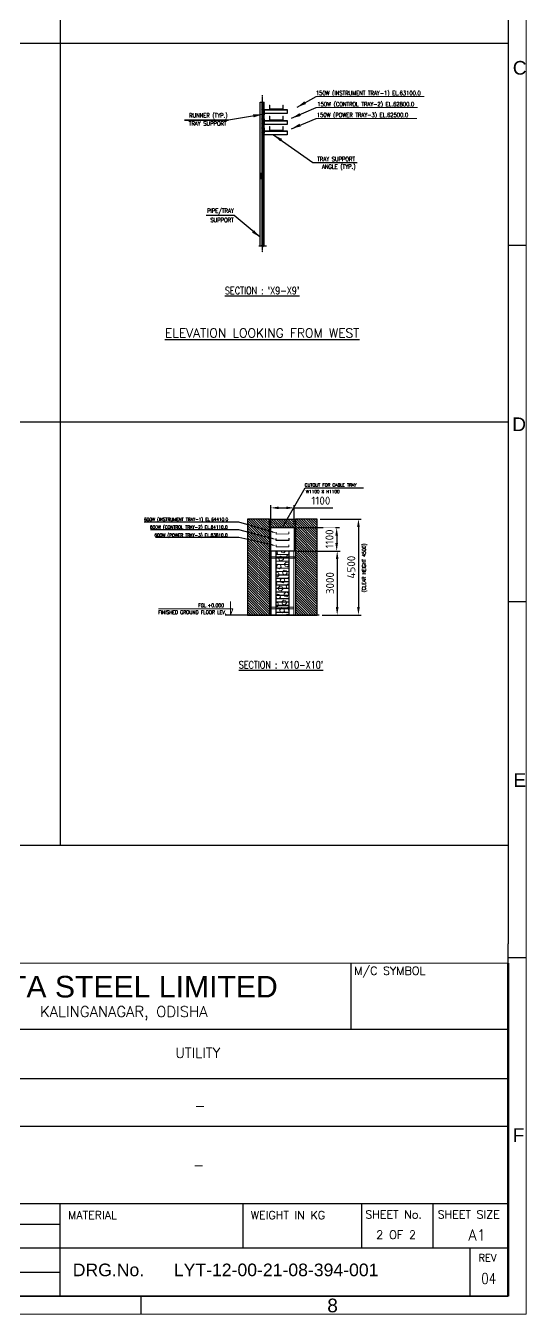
# Model space of a CAD drawing. Header units: inches. Extents: x 8618018 to 8935006, y 2431589 to 2567223.
# Drawn here: x 8911550 to 8935006, y 2431589 to 2491979 of the extents above; entities that cross this region are included whole.
import ezdxf
from ezdxf import colors
from ezdxf.entities.mleader import LeaderData, LeaderLine
from ezdxf.enums import TextEntityAlignment as Align
from ezdxf.math import Vec2, Vec3

# ---------------------------------------------------------------- set-up
doc = ezdxf.new("R2010")
doc.units = ezdxf.units.IN
doc.header["$MEASUREMENT"] = 0
doc.linetypes.add('CENTER', pattern=[2, 1.25, -0.25, 0.25, -0.25])
doc.linetypes.add('HIDDEN', pattern=[0.375, 0.25, -0.125])
doc.layers.get('Defpoints').update_dxf_attribs({"color": 252})
for name, color, linetype in [('AC Text', 7, 'Continuous'), ('CCT', 4, 'Continuous'), ('DRG', 252, 'Continuous'), ('Insert Plate', 3, 'Continuous'), ('STR', 252, 'Continuous'), ('TEXT', 252, 'Continuous'), ('TRAY', 1, 'Continuous')]:
    doc.layers.add(name, color=color, linetype=linetype)
for name, color, linetype, lineweight in [('AM_0', 252, 'Continuous', 50), ('DIM', 252, 'Continuous', 13), ('ICT', 6, 'Continuous', 13), ('PCT', 2, 'Continuous', 15), ('RAHM5', 252, 'Continuous', 0), ('Tray Numbers', 3, 'Continuous', 13)]:
    doc.layers.add(name, color=color, linetype=linetype, lineweight=lineweight)
doc.styles.add('COMPLEX', font='arial.ttf', dxfattribs={"width": 0.8})
doc.styles.add('ISOCPEUR', font='isocpeur.ttf')
doc.styles.add('r-30', font='romans.shx')
doc.styles.add('ROMANS', font='ROMANS.shx', dxfattribs={"width": 0.8})
doc.styles.add('RS1', font='ROMANS.shx', dxfattribs={"width": 0.8})
doc.styles.add('S3', font='SIMPLEX.shx')
doc.styles.add('SIMPLEX', font='SIMPLEX.shx')
doc.styles.get("Standard").update_dxf_attribs({"font": 'arial.ttf'})
doc.styles.add('TIT', font='romand.shx')
doc.styles.add('TITLE', font='simplex.shx', dxfattribs={"width": 0.8})
doc.dimstyles.new('DIM', dxfattribs={"dimscale": 175, "dimtxt": 2.5, "dimasz": 2.5, "dimexe": 0.875, "dimexo": 0.875, "dimgap": 1, "dimtad": 1, "dimdec": 0, "dimzin": 9, "dimdsep": 46, "dimtxsty": 'ISOCPEUR', "dimblk": 'OBLIQUE', "dimcen": 0.09, "dimclrd": 256, "dimclre": 256, "dimclrt": 252, "dimadec": 0, "dimazin": 0, "dimtfac": 1, "dimtdec": 0, "dimtmove": 0, "dimatfit": 3, "dimfxl": 1, "dimtfill": 1, "dimtolj": 1, "dimtzin": 0, "dimarcsym": 0})
doc.dimstyles.new('New_DIM_150', dxfattribs={"dimscale": 150, "dimtxt": 2.5, "dimasz": 2.5, "dimexe": 0.875, "dimexo": 0.875, "dimgap": 1, "dimtad": 1, "dimdec": 0, "dimzin": 9, "dimdsep": 46, "dimtxsty": 'ISOCPEUR', "dimcen": 0.09, "dimclrd": 256, "dimclre": 256, "dimclrt": 4, "dimadec": 0, "dimazin": 0, "dimtfac": 1, "dimtdec": 0, "dimtmove": 0, "dimatfit": 3, "dimfxl": 1, "dimtfill": 1, "dimtolj": 1, "dimtzin": 0, "dimarcsym": 0})

# ---------------------------------------------------------------- blocks, each defined once
blk = doc.blocks.new('DC TIT_A1')
at = {"color": 3, "style": 'SIMPLEX', "width": 0.8}
blk.add_attdef('REV.', text='', height=3, rotation=180, dxfattribs=at).set_placement((9.51, 537.59), align=Align.CENTER)
at = {"color": 3, "width": 0.8}
for tag, height, style, p in [('CUSTOMER', 4.5, 'TITLE', (757.14, 61)), ('EQUIPMENT', 4.5, 'TITLE', (767.57, 50.9)), ('DETAIL', 5, 'TITLE', (766.57, 39.47)), ('TS', 2.5, 'SIMPLEX', (811.83, 20.6)), ('REV.', 3, 'SIMPLEX', (830.3, 7.7))]:
    blk.add_attdef(tag, text='', height=height, dxfattribs=dict(at, style=style)).set_placement(p, align=Align.CENTER)
at = {"color": 2, "width": 0.8}
for tag, p, height, style in [('SCALE', (665.45, 26.07), 2.5, 'TITLE'), ('DRN_NAME', (664.74, 20.15), 2.5, 'TITLE'), ('DRN_DATE', (691.91, 20.15), 2.5, 'TITLE'), ('REF_DRG_NO', (193.06, 12.98), 2.5, 'SIMPLEX'), ('REF_DRG_NAME', (231.12, 12.98), 3, 'SIMPLEX'), ('CHK_NAME', (664.7, 13.89), 2.5, 'TITLE'), ('CHK_DATE', (691.91, 13.89), 2.5, 'TITLE'), ('APP_NAME', (664.7, 6.93), 2.5, 'TITLE'), ('APP_DATE', (691.91, 6.93), 2.5, 'TITLE')]:
    blk.add_attdef(tag, p, '', height=height, dxfattribs=dict(at, style=style))
at = {"layer": 'RAHM5', "color": 3, "style": 'SIMPLEX', "width": 0.8}
blk.add_attdef('DRG_NO', text='', height=4, rotation=180, dxfattribs=at).set_placement((18.58, 538.6), align=Align.RIGHT)
for tag, p in [('MATERIAL', (713.43, 21)), ('WEIGHT', (764.68, 20.22))]:
    blk.add_attdef(tag, p, '', height=3, dxfattribs=at)
for tag, p in [('DC_PART_ID', (752.74, 6.94)), ('DRG_NO', (821.28, 6.94))]:
    blk.add_attdef(tag, text='', height=4.5, dxfattribs=at).set_placement(p, align=Align.RIGHT)
blk = doc.blocks.new('A1')
at = {"color": 7}
for p, q in [((792.23, 97.53), (792.23, 79.09)), ((836, 79.09), (650.78, 79.09)), ((836, 65.45), (650.78, 65.45)), ((650.78, 52.24), (836, 52.24)), ((650.78, 30.72), (836, 30.72)), ((711.5, 4.98), (711.5, 30.72)), ((762.29, 18.33), (762.29, 30.72)), ((795.31, 18.33), (795.31, 30.72)), ((815.11, 18.33), (815.11, 30.72)), ((650.78, 25.01), (711.5, 25.01)), ((836, 18.33), (650.78, 18.33)), ((825.31, 18.33), (825.31, 4.98)), ((650.78, 11.66), (711.5, 11.66)), ((650.78, 4.98), (836, 4.98))]:
    blk.add_line(p, q, dxfattribs=at)
at = {"color": 7, "const_width": 0.3}
blk.add_lwpolyline([(490.78, 4.98), (490.78, 97.53), (836, 97.53)], dxfattribs=at)
at = {"layer": 'AM_0'}
blk.add_line((836, 97.53), (836, 4.98), dxfattribs=at)
at = {"layer": 'DIM', "color": 7}
for p, q in [((841, 0), (841, 594)), ((0, 0), (841, 0))]:
    blk.add_line(p, q, dxfattribs=at)
at = {"layer": 'DRG', "color": 7}
for p, q in [((836, 588.92), (836, 102.96)), ((841, 297), (836, 297)), ((841, 198), (836, 198)), ((836, 4.98), (836, 102.96)), ((841, 99), (836, 99)), ((836, 4.98), (5.01, 4.98)), ((733.88, 4.98), (733.88, -0.02))]:
    blk.add_line(p, q, dxfattribs=at)
at = {"layer": 'DRG', "lineweight": 0}
ref = blk.add_blockref('DC TIT_A1', (-0.71, 0.68), dxfattribs=dict(at, xscale=1.001190476, yscale=1.001190476, zscale=1.001190476))
ref.add_attrib('REV.', '04', dxfattribs={"layer": '0', "color": 3, "height": 3.004, "style": 'SIMPLEX', "width": 0.8}).set_placement((830.58, 8.4), align=Align.CENTER)
ref.add_attrib('REV.', '04', dxfattribs={"layer": '0', "color": 3, "height": 3.004, "rotation": 180, "style": 'SIMPLEX', "width": 0.8}).set_placement((8.81, 586.52), align=Align.CENTER)
at = {"color": 7, "style": 'SIMPLEX'}
blk.add_text('KALINGANAGAR, ODISHA', height=3, dxfattribs=at).set_placement((729.15, 83.65), align=Align.MIDDLE)
at = {"color": 7}
for s, height, style, p in [('REV', 2.002, 'SIMPLEX', (827.76, 14.68)), ('DRG.No.', 3.504, 'COMPLEX', (714.96, 10.55)), ('LYT-12-00-21-08-394-001', 3.5042, 'COMPLEX', (743.06, 10.55))]:
    blk.add_text(s, height=height, dxfattribs=dict(at, style=style)).set_placement(p)
at = {"color": 7, "style": 'ROMANS'}
for p in [(574.46, 35.06), (574.46, 25.99)]:
    blk.add_attdef('-', text='', height=3.2, dxfattribs=at).set_placement(p, align=Align.CENTER)
blk.add_attdef('REVNO.', (623.63, 25.56), '', height=3.2, dxfattribs=at)
at = {"layer": 'AC Text', "color": 7, "style": 'ROMANS'}
for tag, p in [('DRAWN____BY', (536.24, 17.62)), ('CHECKED_____BY', (574.6, 17.8)), ('APPROVED_____BY', (613.13, 17.62))]:
    blk.add_attdef(tag, p, '', height=2, dxfattribs=at)
at = {"layer": 'DRG', "color": 7}
for s, p in [('C', (837.27, 344.52)), ('D', (837.11, 245.44)), ('E', (837.43, 146.54)), ('F', (837.27, 47.86)), ('8', (785.7, 0.51))]:
    blk.add_text(s, height=3.8, dxfattribs=at).set_placement(p)
at = {"layer": 'DRG', "color": 7, "style": 'SIMPLEX'}
for s, height, p in [('M/C SYMBOL', 2.253, (793.19, 94.33)), ('UTILITY', 2.778, (743.49, 71.23)), ('-', 2.78, (748.77, 56.55)), ('MATERIAL', 2.253, (713.64, 26.4)), ('WEIGHT IN KG', 2.2527, (764.43, 26.4)), ('SHEET No.', 2.253, (796.28, 26.58)), ('SHEET SIZE', 2.253, (816.38, 26.58)), ('A1', 3.004, (824.92, 20.5))]:
    blk.add_text(s, height=height, dxfattribs=at).set_placement(p)
at = {"layer": 'DRG', "color": 7, "style": 'COMPLEX'}
blk.add_text('TATA STEEL LIMITED', height=6, dxfattribs=at).set_placement((729.1, 91.02), align=Align.MIDDLE)
at = {"layer": 'DRG', "color": 7, "insert": (749.96, 41.46), "char_height": 2.78, "attachment_point": 5, "style": 'SIMPLEX'}
blk.add_mtext_dynamic_manual_height_columns('-', width=110.258, gutter_width=1, heights=[0], dxfattribs=at)
blk = doc.blocks.new('_Oblique')
at = {"color": 0, "linetype": 'ByBlock', "lineweight": -2}
blk.add_line((-0.5, -0.5), (0.5, 0.5), dxfattribs=at)
blk = doc.blocks.new('*D358')
at = {"layer": 'Defpoints', "color": 0, "transparency": 16777216}
for p in [(8924131, 2469384), (8923031, 2468457), (8924131, 2468457)]:
    blk.add_point(p, dxfattribs=at)
at = {"layer": 'DIM', "lineweight": -2, "transparency": 16777216}
for p, q in [((8923031, 2468588), (8923031, 2469515)), ((8923406, 2469384), (8923756, 2469384)), ((8924131, 2468588), (8924131, 2469515)), ((8924131, 2469384), (8925944, 2469384))]:
    blk.add_line(p, q, dxfattribs=at)
at = {"layer": 'DIM', "transparency": 16777216}
for points in [[(8923406, 2469446), (8923406, 2469321), (8923031, 2469384)], [(8923756, 2469446), (8923756, 2469321), (8924131, 2469384)]]:
    blk.add_solid(points, dxfattribs=at)
at = {"layer": 'DIM', "color": 4, "transparency": 16777216, "insert": (8925381, 2469721), "char_height": 375, "attachment_point": 5, "style": 'ISOCPEUR', "bg_fill": 3, "box_fill_scale": 1.25, "bg_fill_color": 256, "bg_fill_true_color": 13158600, "bg_fill_transparency": 0}
blk.add_mtext('\\A1;1100', dxfattribs=at)
blk = doc.blocks.new('*D359')
at = {"layer": 'Defpoints', "color": 0, "transparency": 16777216}
for p in [(8924131, 2468457), (8924131, 2467357)]:
    blk.add_point(p, dxfattribs=at)
at = {"layer": 'DIM', "lineweight": -2, "transparency": 16777216}
for p, q in [((8924262, 2468457), (8926253, 2468457)), ((8926122, 2468082), (8926122, 2467732)), ((8924262, 2467357), (8926253, 2467357))]:
    blk.add_line(p, q, dxfattribs=at)
at = {"layer": 'DIM', "transparency": 16777216}
for points in [[(8926059, 2468082), (8926184, 2468082), (8926122, 2468457)], [(8926059, 2467732), (8926184, 2467732), (8926122, 2467357)]]:
    blk.add_solid(points, dxfattribs=at)
at = {"layer": 'DIM', "color": 4, "transparency": 16777216, "insert": (8925784, 2467929), "char_height": 375, "attachment_point": 5, "rotation": 90, "style": 'ISOCPEUR', "bg_fill": 3, "box_fill_scale": 1.25, "bg_fill_color": 256, "bg_fill_true_color": 13158600, "bg_fill_transparency": 0}
blk.add_mtext('\\A1;1100', dxfattribs=at)
at = {"layer": 'Defpoints', "color": 0, "transparency": 16777216}
blk.add_point((8926122, 2467357), dxfattribs=at)
blk = doc.blocks.new('*D360')
at = {"layer": 'Defpoints', "color": 0, "transparency": 16777216}
for p in [(8926122, 2467357), (8925302, 2464357), (8926147, 2464357)]:
    blk.add_point(p, dxfattribs=at)
at = {"layer": 'DIM', "lineweight": -2, "transparency": 16777216}
for p, q in [((8926147, 2466982), (8926147, 2464732)), ((8926253, 2467357), (8926278, 2467357)), ((8925434, 2464357), (8926278, 2464357))]:
    blk.add_line(p, q, dxfattribs=at)
at = {"layer": 'DIM', "transparency": 16777216}
for points in [[(8926084, 2466982), (8926209, 2466982), (8926147, 2467357)], [(8926084, 2464732), (8926209, 2464732), (8926147, 2464357)]]:
    blk.add_solid(points, dxfattribs=at)
at = {"layer": 'DIM', "color": 4, "transparency": 16777216, "insert": (8925809, 2465857), "char_height": 375, "attachment_point": 5, "rotation": 90, "style": 'ISOCPEUR', "bg_fill": 3, "box_fill_scale": 1.25, "bg_fill_color": 256, "bg_fill_true_color": 13158600, "bg_fill_transparency": 0}
blk.add_mtext('\\A1;3000', dxfattribs=at)
blk = doc.blocks.new('*D361')
at = {"layer": 'Defpoints', "color": 0, "transparency": 16777216}
for p in [(8925215, 2468857), (8925302, 2464357), (8927142, 2464357)]:
    blk.add_point(p, dxfattribs=at)
at = {"layer": 'DIM', "lineweight": -2, "transparency": 16777216}
for p, q in [((8925346, 2468857), (8927273, 2468857)), ((8927142, 2468482), (8927142, 2464732)), ((8925434, 2464357), (8927273, 2464357))]:
    blk.add_line(p, q, dxfattribs=at)
at = {"layer": 'DIM', "transparency": 16777216}
for points in [[(8927080, 2468482), (8927205, 2468482), (8927142, 2468857)], [(8927080, 2464732), (8927205, 2464732), (8927142, 2464357)]]:
    blk.add_solid(points, dxfattribs=at)
at = {"layer": 'DIM', "color": 4, "transparency": 16777216, "insert": (8926805, 2466607), "char_height": 375, "attachment_point": 5, "rotation": 90, "style": 'ISOCPEUR', "bg_fill": 3, "box_fill_scale": 1.25, "bg_fill_color": 256, "bg_fill_true_color": 13158600, "bg_fill_transparency": 0}
blk.add_mtext('\\A1;4500', dxfattribs=at)

msp = doc.modelspace()

# ---------------------------------------------------------------- hatches: boundary and pattern name
at = {"layer": 'CCT', "linetype": 'Continuous', "ltscale": 0.5}
h = msp.add_hatch(dxfattribs=at)
h.set_pattern_fill('ANSI31', color=256, scale=50, angle=315, style=0)
h.set_pattern_definition([(0, (9232212.48, 2530381.97), (4e-14, 158.75), [])])
h.paths.add_polyline_path([(8923281.1, 2464356.9), (8923881.1, 2464356.9), (8923881.1, 2466356.9), (8923281.1, 2466356.9)])
at = {"layer": 'Insert Plate'}
h = msp.add_hatch(dxfattribs=at)
h.set_pattern_fill('ANSI31', color=256, scale=25, angle=-90)
h.set_pattern_definition([(315, (15935.816, -20023.41), (56.12660076, 56.12660076), [])])
h.paths.add_polyline_path([(8924193.5, 2464356.9), (8925214.7, 2464356.9), (8925214.7, 2468856.9), (8924193.5, 2468856.9)])
h.paths.add_polyline_path([(8921948, 2464356.9), (8922969.2, 2464356.9), (8922969.2, 2468856.9), (8921948, 2468856.9)])
at = {"layer": 'PCT', "ltscale": 0.5}
h = msp.add_hatch(dxfattribs=at)
h.set_pattern_fill('ANSI31', color=256, scale=50, angle=315, style=0)
h.set_pattern_definition([(0, (9232212.48, 2530381.97), (4e-14, 158.75), [])])
h.paths.add_polyline_path([(8923281.1, 2464356.9), (8923881.1, 2464356.9), (8923881.1, 2467356.9), (8923281.1, 2467356.9)])

# ---------------------------------------------------------------- linework, layer by layer
for p, q in [((8913169, 2531048.4), (8913169, 2453563.9, 7.7)), ((8934161.6, 2491153.9, 34), (8793889.1, 2491153.9, 34)), ((8922532.9, 2488405.4), (8922720.4, 2488405.4)), ((8922532.9, 2481663.3), (8922532.9, 2488405.4)), ((8922720.4, 2481663.3), (8922720.4, 2488405.4)), ((8922595.4, 2488061.5), (8922720.4, 2488061.5)), ((8922595.4, 2487811.5), (8922720.4, 2487811.5)), ((8922595.4, 2487611.5), (8922720.4, 2487611.5)), ((8922610.4, 2488046.5), (8922690.4, 2488046.5)), ((8922610.4, 2487826.5), (8922690.4, 2487826.5)), ((8922610.4, 2487596.5), (8922690.4, 2487596.5)), ((8922705.4, 2488031.5), (8922705.4, 2487841.5)), ((8922705.4, 2487581.5), (8922705.4, 2487391.5)), ((8922720.4, 2488061.5), (8922720.4, 2487811.5)), ((8922720.4, 2488061.5), (8923807.9, 2488061.5)), ((8923807.9, 2487874), (8922720.4, 2487874)), ((8922720.4, 2487611.5), (8922720.4, 2487361.5)), ((8922720.4, 2487544.5), (8923807.9, 2487544.5)), ((8923807.9, 2488061.5), (8923807.9, 2487874)), ((8923807.9, 2487544.5), (8923807.9, 2487357)), ((8922595.4, 2487361.5), (8922720.4, 2487361.5)), ((8922595.4, 2487190.5), (8922720.4, 2487190.5)), ((8922595.4, 2486940.5), (8922720.4, 2486940.5)), ((8922610.4, 2487376.5), (8922690.4, 2487376.5)), ((8922610.4, 2487175.5), (8922690.4, 2487175.5)), ((8922610.4, 2486955.5), (8922690.4, 2486955.5)), ((8922705.4, 2487160.5), (8922705.4, 2486970.5)), ((8923807.9, 2487357), (8922720.4, 2487357)), ((8922720.4, 2487003), (8922720.4, 2487190.5)), ((8922720.4, 2487190.5), (8922720.4, 2486940.5)), ((8922720.4, 2487056.5), (8923807.9, 2487056.5)), ((8923807.9, 2487056.5), (8923807.9, 2486869)), ((8923807.9, 2486869), (8922720.4, 2486869)), ((8922532.9, 2484874), (8922532.9, 2485061.5)), ((8922532.9, 2485061.5), (8922532.9, 2484811.5)), ((8922657.9, 2485061.5), (8922532.9, 2485061.5)), ((8922657.9, 2484811.5), (8922532.9, 2484811.5)), ((8922547.9, 2485031.5), (8922547.9, 2484841.5)), ((8922642.9, 2485046.5), (8922562.9, 2485046.5)), ((8922642.9, 2484826.5), (8922562.9, 2484826.5)), ((8922471.4, 2481663.3), (8922608.1, 2481663.3)), ((8922608.1, 2481663.3), (8922608.1, 2481693.2)), ((8922608.1, 2481693.2), (8922691.6, 2481633.4)), ((8922691.6, 2481633.4), (8922691.6, 2481663.3)), ((8922691.6, 2481663.3), (8922833.6, 2481663.3)), ((8934161.6, 2473396.3, 34), (8867534.3, 2473396.3)), ((8934161.6, 2453563.9, 11.2), (8867534.3, 2453563.9))]:
    msp.add_line(p, q)
at = {"linetype": 'CENTER'}
msp.add_line((8922626.6, 2488723.9), (8922626.6, 2481362.4), dxfattribs=at)
at = {"linetype": 'HIDDEN'}
for p, q in [((8922606.6, 2488405.4), (8922606.6, 2481663.3)), ((8922646.6, 2488405.4), (8922646.6, 2481665.6)), ((8922720.4, 2488046.5), (8923807.9, 2488046.5)), ((8922720.4, 2487529.5), (8923807.9, 2487529.5)), ((8922720.4, 2487041.5), (8923807.9, 2487041.5))]:
    msp.add_line(p, q, dxfattribs=at)
at = {"color": 240, "ltscale": 0.5}
msp.add_line((8922035.7, 2464356.9), (8920891.1, 2464356.9), dxfattribs=at)
for centre, start, end in [((8922610.4, 2488061.5), 180, 270), ((8922610.4, 2487811.5), 90, 180), ((8922610.4, 2487611.5), 180, 270), ((8922690.4, 2488031.5), 0, 90), ((8922690.4, 2487841.5), 270, 0), ((8922690.4, 2487581.5), 0, 90), ((8922610.4, 2487361.5), 90, 180), ((8922610.4, 2487190.5), 180, 270), ((8922610.4, 2486940.5), 90, 180), ((8922690.4, 2487391.5), 270, 0), ((8922690.4, 2487160.5), 0, 90), ((8922690.4, 2486970.5), 270, 0), ((8922562.9, 2485031.5), 90, 180), ((8922562.9, 2484841.5), 180, 270), ((8922642.9, 2485061.5), 270, 0), ((8922642.9, 2484811.5), 0, 90)]:
    msp.add_arc(centre, 15, start, end)
at = {"layer": 'CCT', "lineweight": 0}
for p, q in [((8925166.2, 2488146.4), (8929913.8, 2488146.4)), ((8922970.4, 2487744.5), (8922970.4, 2487544.5)), ((8922970.4, 2487744.5), (8922970.4, 2487544.5)), ((8922995.4, 2487744.5), (8922970.4, 2487744.5)), ((8922970.4, 2487544.5), (8923620.4, 2487544.5)), ((8922995.4, 2487569.5), (8922995.4, 2487744.5)), ((8923595.4, 2487569.5), (8922995.4, 2487569.5)), ((8923620.4, 2487744.5), (8923595.4, 2487744.5)), ((8923595.4, 2487744.5), (8923595.4, 2487569.5)), ((8923620.4, 2487544.5), (8923620.4, 2487744.5))]:
    msp.add_line(p, q, dxfattribs=at)
at = {"layer": 'CCT', "linetype": 'Continuous', "ltscale": 0.5}
msp.add_line((8923281.1, 2464356.9), (8923281.1, 2467356.9), dxfattribs=at)
at = {"layer": 'CCT', "color": 4, "lineweight": 30, "ltscale": 0.5}
msp.add_lwpolyline([(8923881.1, 2467961.2), (8923881.1, 2467861.2), (8923281.1, 2467851.9), (8923281.1, 2467951.9)], dxfattribs=at)
at = {"layer": 'ICT', "color": 6, "lineweight": 0}
for p, q in [((8922970.4, 2488261.5), (8922970.4, 2488061.5)), ((8922970.4, 2488261.5), (8922970.4, 2488061.5)), ((8922995.4, 2488261.5), (8922970.4, 2488261.5)), ((8922995.4, 2488086.5), (8922995.4, 2488261.5)), ((8923595.4, 2488086.5), (8922995.4, 2488086.5)), ((8923620.4, 2488261.5), (8923595.4, 2488261.5)), ((8923595.4, 2488261.5), (8923595.4, 2488086.5)), ((8923620.4, 2488061.5), (8923620.4, 2488261.5)), ((8925166.2, 2488664.5), (8930216.2, 2488664.5)), ((8922970.4, 2488061.5), (8923620.4, 2488061.5))]:
    msp.add_line(p, q, dxfattribs=at)
at = {"layer": 'Insert Plate'}
for p, q in [((8921948, 2468856.9), (8921948, 2464356.9)), ((8925214.7, 2468856.9), (8924193.5, 2468856.9)), ((8925214.7, 2464356.9), (8925214.7, 2468856.9)), ((8921948, 2464356.9), (8925214.7, 2464356.9))]:
    msp.add_line(p, q, dxfattribs=at)
at = {"layer": 'Insert Plate', "color": 240, "lineweight": 30, "ltscale": 0.5}
msp.add_line((8925302.4, 2464356.9), (8922035.7, 2464356.9), dxfattribs=at)
at = {"layer": 'Insert Plate'}
for points in [[(8922969.2, 2468856.9), (8921948, 2468856.9)], [(8922969.2, 2468856.9), (8922969.2, 2464356.9)], [(8924193.5, 2468856.9), (8924193.5, 2464356.9)], [(8924193.5, 2467356.9), (8922974.6, 2467356.9)]]:
    msp.add_lwpolyline(points, dxfattribs=at)
msp.add_lwpolyline([(8923031.1, 2468457.2), (8924131.1, 2468457.2), (8924131.1, 2467356.9), (8923031.1, 2467356.9)], close=True, dxfattribs=at)
at = {"layer": 'PCT', "lineweight": 0}
for p, q in [((8925153.7, 2487640.2), (8929882.8, 2487640.2)), ((8922970.4, 2487256.5), (8922970.4, 2487056.5)), ((8922970.4, 2487256.5), (8922970.4, 2487056.5)), ((8922995.4, 2487256.5), (8922970.4, 2487256.5)), ((8922970.4, 2487056.5), (8923620.4, 2487056.5)), ((8922995.4, 2487081.5), (8922995.4, 2487256.5)), ((8923595.4, 2487081.5), (8922995.4, 2487081.5)), ((8923620.4, 2487256.5), (8923595.4, 2487256.5)), ((8923595.4, 2487256.5), (8923595.4, 2487081.5)), ((8923620.4, 2487056.5), (8923620.4, 2487256.5))]:
    msp.add_line(p, q, dxfattribs=at)
at = {"layer": 'PCT'}
msp.add_line((8923281.1, 2464356.9), (8923281.1, 2467356.9), dxfattribs=at)
msp.add_line((8923281.1, 2464356.9), (8923281.1, 2467356.9), dxfattribs=at)
at = {"layer": 'PCT', "lineweight": 0}
msp.add_lwpolyline([(8923881.1, 2467656.9), (8923881.1, 2467556.9), (8923281.1, 2467556.9), (8923281.1, 2467656.9)], dxfattribs=at)
at = {"layer": 'PCT', "elevation": 0}
for points in [[(8923281.1, 2464356.9), (8923281.1, 2467356.9)], [(8923881.1, 2467356.9), (8923881.1, 2464356.9)]]:
    msp.add_lwpolyline(points, dxfattribs=at)
at = {"layer": 'STR', "lineweight": 0}
for p, q in [((8922969.2, 2464364.3), (8922969.2, 2467356.9)), ((8922969.2, 2467356.9), (8923006.7, 2467356.9)), ((8923044.2, 2467356.9), (8923006.7, 2467356.9)), ((8923038.2, 2464364.3), (8923038.2, 2467356.9)), ((8923044.2, 2464364.3), (8923044.2, 2467356.9)), ((8923044.2, 2467095.5, 0), (8923044.2, 2467058, 0)), ((8923044.2, 2467095.5, 0), (8924181.1, 2467095.5, 0)), ((8923044.2, 2467089.5, 0), (8924181.1, 2467089.5, 0)), ((8923044.2, 2467020.5, 0), (8923044.2, 2467058, 0)), ((8923044.2, 2467020.5, 0), (8924181.1, 2467020.5, 0)), ((8924118.5, 2464364.3), (8924118.5, 2467356.9)), ((8924118.5, 2467356.9), (8924156, 2467356.9)), ((8924193.5, 2467356.9), (8924156, 2467356.9)), ((8924181.1, 2467095.5, 0), (8924181.1, 2467058, 0)), ((8924181.1, 2467020.5, 0), (8924181.1, 2467058, 0)), ((8924187.5, 2464364.3), (8924187.5, 2467356.9)), ((8924193.5, 2464364.3), (8924193.5, 2467356.9)), ((8923044.2, 2464731.9), (8923044.2, 2464694.4)), ((8923044.2, 2464731.9), (8924118.5, 2464731.9)), ((8923044.2, 2464725.9), (8924118.5, 2464725.9)), ((8923044.2, 2464656.9), (8923044.2, 2464694.4)), ((8923044.2, 2464656.9), (8924118.5, 2464656.9)), ((8924118.5, 2464731.9), (8924118.5, 2464694.4)), ((8924118.5, 2464656.9), (8924118.5, 2464694.4)), ((8922969.2, 2464364.3), (8923006.7, 2464364.3)), ((8923044.2, 2464364.3), (8923006.7, 2464364.3)), ((8924118.5, 2464364.3), (8924156, 2464364.3)), ((8924193.5, 2464364.3), (8924156, 2464364.3))]:
    msp.add_line(p, q, dxfattribs=at)
at = {"layer": 'TRAY'}
for p, q in [((8918982.5, 2487556.3), (8921055.1, 2487556.3)), ((8921055.1, 2487556.3), (8918982.5, 2487556.3)), ((8925003.1, 2485570.5), (8927075.7, 2485570.5)), ((8921319, 2483086.4), (8920009, 2483086.4))]:
    msp.add_line(p, q, dxfattribs=at)
at = {"layer": 'Tray Numbers', "color": 7, "lineweight": 0}
msp.add_lwpolyline([(8921137.8, 2464992.1), (8921137.8, 2464992.1), (8921137.8, 2464356.9), (8921249.5, 2464644.9), (8917766, 2464644.9)], dxfattribs=at)

# ---------------------------------------------------------------- block references
at = {"color": 2, "xscale": 168.627375, "yscale": 168.627375, "zscale": 168.627375}
msp.add_blockref('A1', (8793189.5, 2431592.8), dxfattribs=at)

# ---------------------------------------------------------------- texts
at = {"color": 3, "style": 'RS1', "width": 0.8}
msp.add_text("%%USECTION : `X9-X9'", height=343.75, dxfattribs=at).set_placement((8922629.4, 2479565.5, 34), align=Align.MIDDLE_CENTER)
at = {"color": 3, "style": 'TIT'}
msp.add_text('%%UELEVATION LOOKING FROM WEST', height=421.875, dxfattribs=at).set_placement((8922629.4, 2477576.5, 34), align=Align.MIDDLE_CENTER)
at = {"color": 3, "style": 'RS1', "width": 0.8}
msp.add_text("%%USECTION : `X10-X10'", height=343.75, dxfattribs=at).set_placement((8921532.6, 2461850.4, 34))
at = {"layer": 'CCT', "lineweight": 0}
for s, height, style, width, p in [('150W (CONTROL TRAY-2) EL.62800.0', 200, 'RS1', 0.8, (8925214.7, 2488204.7)), ('600W (CONTROL TRAY-2) EL.64110.0', 150, 'r-30', 0.95, (8917371.1, 2468405.6))]:
    msp.add_text(s, height=height, dxfattribs=dict(at, style=style, width=width)).set_placement(p)
at = {"layer": 'ICT', "color": 6, "lineweight": 0, "style": 'RS1', "width": 0.8}
msp.add_text('150W (INSTRUMENT TRAY-1) EL.63100.0', height=200, dxfattribs=at).set_placement((8925148, 2488722.8))
at = {"layer": 'ICT', "lineweight": 0, "style": 'r-30', "width": 0.95}
msp.add_text('600W (INSTRUMENT TRAY-1) EL.64410.0', height=150, dxfattribs=at).set_placement((8917094.5, 2468768.4))
at = {"layer": 'PCT', "lineweight": 0}
for s, height, style, width, p in [('150W (POWER TRAY-3) EL.62500.0', 200, 'RS1', 0.8, (8925193, 2487698.5)), ('CUTOUT FOR CABLE TRAY', 150, 'r-30', 0.95, (8924626.5, 2470382.5, 7612.9)), ('600W (POWER TRAY-3) EL.63810.0', 150, 'r-30', 0.95, (8917577.7, 2468027.6))]:
    msp.add_text(s, height=height, dxfattribs=dict(at, style=style, width=width)).set_placement(p)
at = {"layer": 'TEXT', "color": 7, "lineweight": 0, "style": 'ROMANS', "width": 0.8}
msp.add_text('(CLEAR HEIGHT 4500)', height=174.539, rotation=90, dxfattribs=at).set_placement((8927487.2, 2466572), align=Align.CENTER)
for s, height, p in [('FINISHED GROUND FLOOR LEV.', 174.539, (8919358.3, 2464405)), ('FGL.+0.000', 174.54, (8920235, 2464726.9))]:
    msp.add_text(s, height=height, dxfattribs=at).set_placement(p, align=Align.CENTER)
at = {"layer": 'TEXT', "color": 3, "style": 'S3'}
msp.add_text('2 OF 2', height=389.02, dxfattribs=at).set_placement((8927974.4, 2435121.3))
at = {"layer": 'TRAY', "style": 'RS1', "width": 0.8}
for s, p in [('TRAY SUPPORT', (8919192.1, 2487298)), ('RUNNER (TYP.)', (8919207.4, 2487675.7)), ('TRAY SUPPORT', (8925212.8, 2485628.8)), ('ANGLE (TYP.)', (8925433.7, 2485279.6)), ('PIPE/TRAY', (8920051.5, 2483207.2)), ('SUPPORT', (8920203.8, 2482775.2))]:
    msp.add_text(s, height=200, dxfattribs=at).set_placement(p)

# ---------------------------------------------------------------- leaders
at = {"layer": 'CCT', "lineweight": 0}
msp.add_leader([(8924007.3, 2487644.5), (8925166.2, 2488146.4)], dimstyle='DIM', override={"dimgap": 0.8, "dimtad": 0}, dxfattribs=at)
at = {"layer": 'ICT', "color": 6, "lineweight": 0}
msp.add_leader([(8924264, 2488161.5), (8925166.2, 2488664.5)], dimstyle='DIM', override={"dimgap": 0.8, "dimtad": 0}, dxfattribs=at)
at = {"layer": 'PCT', "lineweight": 0}
msp.add_leader([(8924007.3, 2487156.5), (8925153.7, 2487640.2)], dimstyle='DIM', override={"dimgap": 0.8, "dimtad": 0}, dxfattribs=at)
ml = msp.add_multileader_mtext('Standard', dxfattribs=at)
ml.set_content('', color=256)
ml.set_leader_properties()
ml.build(insert=Vec2(0, 0))
ml.multileader.update_dxf_attribs({"text_right_attachment_type": 6, "dogleg_length": 1700, "arrow_head_size": 200})
ctx = ml.context
ctx.base_point, ctx.arrow_head_size, ctx.plane_origin = Vec3(8927377.7, 2470318.5), 200, Vec3(8922826.4, 2468434.6)
ctx.right_attachment = 6
notes = []
notes.append((ctx, [(0, (1, 1, 0), (8924651.3, 2470318.5), (1, 0), 2726.4, [(0, [(8923581.1, 2468457.2)], 0, [])])]))
ctx.mtext.insert, ctx.mtext.rotation, ctx.mtext.flow_direction, ctx.mtext.extrusion = Vec3(8927379.7, 2470316.5), 3.1415927, 5, Vec3(0, 0, -1)
ml = msp.add_multileader_mtext('Standard', dxfattribs=at)
ml.set_content('', color=256)
ml.set_leader_properties()
ml.build(insert=Vec2(0, 0))
ml.multileader.update_dxf_attribs({"text_right_attachment_type": 6, "dogleg_length": 3901.3, "arrow_head_size": 200})
ctx = ml.context
ctx.base_point, ctx.arrow_head_size, ctx.plane_origin = Vec3(8917627.5, 2467985.7), 200, Vec3(8923141.5, 2466357)
ctx.right_attachment, ctx.text_align_type = 6, 2
notes.append((ctx, [(0, (1, 1, 0), (8921532.8, 2467987.7), (-1, 0), 3901.3, [(0, [(8923281.1, 2467606.9)], 0, [])])]))
ctx.mtext.insert, ctx.mtext.text_direction, ctx.mtext.rotation, ctx.mtext.alignment, ctx.mtext.flow_direction = Vec3(8917629.5, 2467983.7), Vec3(-1, 0), 3.1415927, 3, 5
at = {"layer": 'TRAY'}
for points in [[(8922646.6, 2487826.5), (8921055.1, 2487556.3)], [(8923163.5, 2486869), (8925003.1, 2485570.5)], [(8922532.9, 2482064.5), (8921319, 2483086.4)]]:
    msp.add_leader(points, dimstyle='DIM', override={"dimgap": 0.8, "dimtad": 0}, dxfattribs=at)
for ctx, leaders in notes:
    for number, flags, end, landing, length, lines in leaders:
        leader = LeaderData()
        leader.index, (leader.has_last_leader_line, leader.has_dogleg_vector, leader.attachment_direction) = number, flags
        leader.last_leader_point, leader.dogleg_vector, leader.dogleg_length = Vec3(end), Vec3(landing), length
        for number, points, colour, breaks in lines:
            line = LeaderLine()
            line.index, line.vertices, line.color, line.breaks = number, Vec3.list(points), colors.encode_raw_color(colour), breaks
            leader.lines.append(line)
        ctx.leaders.append(leader)

# ---------------------------------------------------------------- next in the draw order: dimensions: what is measured, and where the dimension line sits
at = {"layer": 'DIM'}
dim = msp.add_linear_dim(base=(8924131.1, 2469383.6), p1=(8923031.1, 2468457.2), p2=(8924131.1, 2468457.2), dimstyle='New_DIM_150', dxfattribs=at)
dim.commit()
dim.dimension.update_dxf_attribs({"geometry": '*D358', "text_midpoint": (8925381.1, 2469383.6), "dimtype": 160})

# ---------------------------------------------------------------- next in the draw order: texts
at = {"layer": 'PCT', "lineweight": 0, "style": 'r-30', "width": 0.95}
msp.add_text('W1100 X H1100', height=150, dxfattribs=at).set_placement((8924682.2, 2470069.7, 7612.9))

# ---------------------------------------------------------------- next in the draw order: dimensions: what is measured, and where the dimension line sits
at = {"layer": 'DIM'}
dim = msp.add_linear_dim(base=(8926122, 2467356.9), p1=(8924131.1, 2468457.2), p2=(8924131.1, 2467356.9), angle=90, dimstyle='New_DIM_150', dxfattribs=at)
dim.commit()
dim.dimension.update_dxf_attribs({"geometry": '*D359', "text_midpoint": (8926122, 2467929.2), "dimtype": 160})

# ---------------------------------------------------------------- next in the draw order: leaders
at = {"layer": 'CCT', "lineweight": 0}
ml = msp.add_multileader_mtext('Standard', dxfattribs=at)
ml.set_content('', color=256)
ml.set_leader_properties()
ml.build(insert=Vec2(0, 0))
ml.multileader.update_dxf_attribs({"text_right_attachment_type": 6, "dogleg_length": 1700, "arrow_head_size": 200})
ctx = ml.context
ctx.base_point, ctx.char_height, ctx.arrow_head_size, ctx.landing_gap_size, ctx.plane_origin = Vec3(8917392.1, 2468358.4), 0.18, 200, 0.09, Vec3(8923141.5, 2466494.1)
ctx.right_attachment, ctx.text_align_type = 6, 2
notes = []
notes.append((ctx, [(0, (1, 1, 0), (8921532.8, 2468358.5), (-1, 0), 4140.6, [(0, [(8923281.1, 2467901.9)], 0, [])])]))
ctx.mtext.insert, ctx.mtext.text_direction, ctx.mtext.rotation, ctx.mtext.alignment, ctx.mtext.flow_direction = Vec3(8917392.2, 2468358.3), Vec3(-1, 0), 3.1415927, 3, 5
at = {"layer": 'ICT', "lineweight": 0}
ml = msp.add_multileader_mtext('Standard', dxfattribs=at)
ml.set_content('', color=256)
ml.set_leader_properties()
ml.build(insert=Vec2(0, 0))
ml.multileader.update_dxf_attribs({"text_right_attachment_type": 6, "dogleg_length": 4439.9, "arrow_head_size": 200})
ctx = ml.context
ctx.base_point, ctx.char_height, ctx.arrow_head_size, ctx.landing_gap_size, ctx.plane_origin = Vec3(8917092.7, 2468718.1), 0.18, 200, 0.09, Vec3(8922785.6, 2466773.3)
ctx.right_attachment = 6
notes.append((ctx, [(0, (1, 1, 0), (8921532.8, 2468718.2), (-1, 0), 4439.9, [(0, [(8923284.9, 2468201.5)], 0, [])])]))
ctx.mtext.insert, ctx.mtext.rotation, ctx.mtext.flow_direction, ctx.mtext.extrusion = Vec3(8917092.8, 2468718), 3.1415927, 5, Vec3(0, 0, -1)
for ctx, leaders in notes:
    for number, flags, end, landing, length, lines in leaders:
        leader = LeaderData()
        leader.index, (leader.has_last_leader_line, leader.has_dogleg_vector, leader.attachment_direction) = number, flags
        leader.last_leader_point, leader.dogleg_vector, leader.dogleg_length = Vec3(end), Vec3(landing), length
        for number, points, colour, breaks in lines:
            line = LeaderLine()
            line.index, line.vertices, line.color, line.breaks = number, Vec3.list(points), colors.encode_raw_color(colour), breaks
            leader.lines.append(line)
        ctx.leaders.append(leader)

# ---------------------------------------------------------------- next in the draw order: hatches: boundary and pattern name
at = {"layer": 'ICT'}
h = msp.add_hatch(dxfattribs=at)
h.set_pattern_fill('HEX', color=256, scale=900, angle=45, style=0)
h.set_pattern_definition([(45, (7676916.28, 2708339.08), (-137.783798, 137.783798), [112.5, -225]), (165, (7676916.28, 2708339.08), (-50.43237, -188.216168), [112.5, -225]), (105, (7676995.83, 2708418.63), (-188.216168, -50.43237), [112.5, -225])])
h.paths.add_polyline_path([(8923281.4, 2464356.9), (8923881.6, 2464356.9), (8923881.7, 2467356.9), (8923281.1, 2467356.9)])
at = {"layer": 'Insert Plate'}
h = msp.add_hatch(dxfattribs=at)
h.set_pattern_fill('ANSI31', color=256, scale=25, angle=-90)
h.set_pattern_definition([(315, (17623.26, -19973.41), (56.12660076, 56.12660076), [])])
h.paths.add_polyline_path([(8922969.2, 2468856.9), (8922969.2, 2468457.2), (8924193.5, 2468457.2), (8924193.5, 2468856.9)])

# ---------------------------------------------------------------- next in the draw order: linework, layer by layer
at = {"layer": 'CCT'}
msp.add_line((8923881.1, 2467356.9), (8923881.1, 2464356.9), dxfattribs=at)
at = {"layer": 'ICT', "lineweight": 0}
msp.add_lwpolyline([(8923881.1, 2468260.8), (8923881.1, 2468160.8), (8923281.1, 2468151.5), (8923281.1, 2468251.5)], dxfattribs=at)
at = {"layer": 'ICT'}
msp.add_lwpolyline([(8923281.1, 2467356.9), (8923881.1, 2467356.9), (8923881.1, 2464356.9), (8923281.1, 2464356.9)], close=True, dxfattribs=at)
at = {"layer": 'Insert Plate'}
msp.add_lwpolyline([(8922969.2, 2468856.9), (8924193.5, 2468856.9), (8924193.5, 2468457.2), (8922969.2, 2468457.2)], close=True, dxfattribs=at)

# ---------------------------------------------------------------- next in the draw order: dimensions: what is measured, and where the dimension line sits
at = {"layer": 'DIM'}
dim = msp.add_linear_dim(base=(8926146.9, 2464356.9), p1=(8926122, 2467356.9), p2=(8925302.4, 2464356.9), angle=90, text='3000', dimstyle='New_DIM_150', dxfattribs=at)
dim.commit()
dim.dimension.update_dxf_attribs({"geometry": '*D360', "text_midpoint": (8925809.4, 2465856.9)})

# ---------------------------------------------------------------- next in the draw order: dimensions: what is measured, and where the dimension line sits
dim = msp.add_linear_dim(base=(8927142.2, 2464356.9), p1=(8925214.7, 2468856.9), p2=(8925302.4, 2464356.9), angle=90, dimstyle='New_DIM_150', dxfattribs=at)
dim.commit()
dim.dimension.update_dxf_attribs({"geometry": '*D361', "text_midpoint": (8926804.7, 2466606.9)})

doc.saveas('drawing.dxf')
